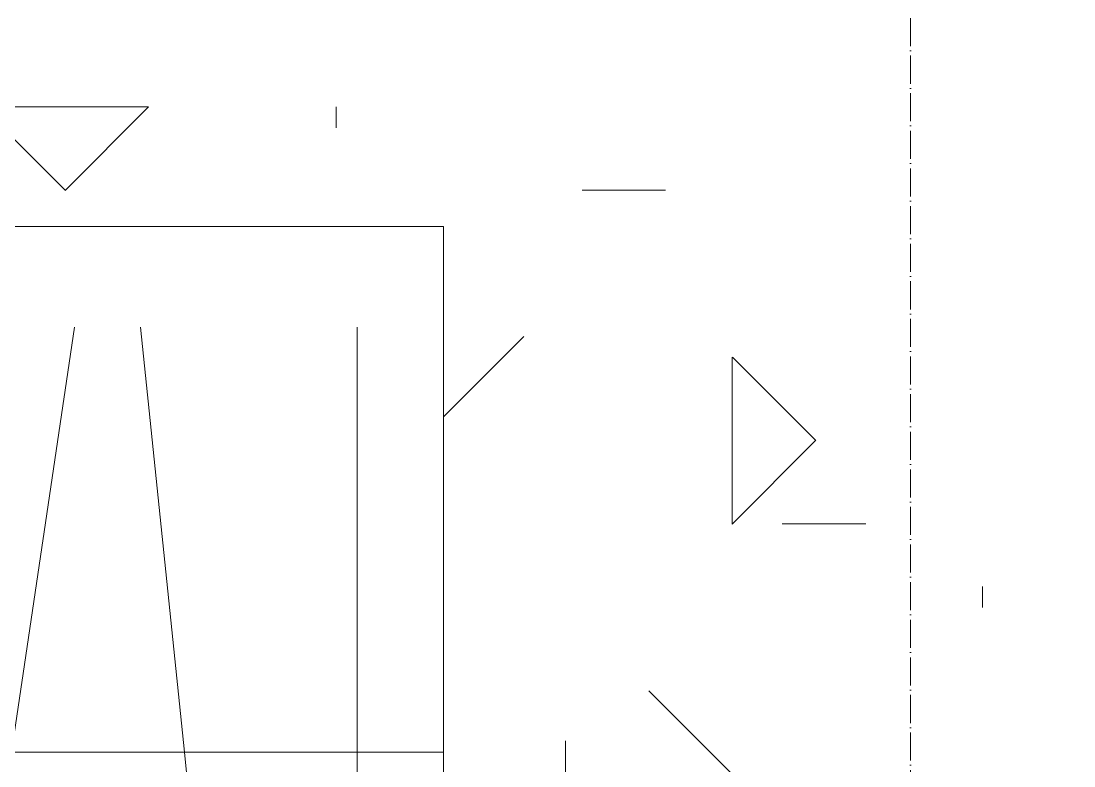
# Model space of a CAD drawing. Header units: millimetres. Extents: x -3455 to 18297, y -4324 to 8916.
# Drawn here: x 15519.3 to 15970.2, y 3468.8 to 3787.7 of the extents above; entities that cross this region are included whole.
import ezdxf

# ---------------------------------------------------------------- set-up
doc = ezdxf.new("R2010")
doc.units = ezdxf.units.MM
doc.linetypes.add('Осевая 12-2-2', pattern=[16, 12, -2, 0, -2])
for name, color, linetype, lineweight in [('A-DETL-GENF', 9, 'Continuous', 13), ('A-WALL-PATT', 8, 'Continuous', 13), ('I-FURN', 9, 'Continuous', 13), ('S-GRID', 8, 'Continuous', 13), ('АР_подложка', 8, 'Continuous', 13)]:
    doc.layers.add(name, color=color, linetype=linetype, lineweight=lineweight)
pattern_1 = [(0, (0, 0), (571.5, 571.5), [71.437, -500.062]), (90, (0, 0), (-571.5, 571.5), [71.437, -500.062]), (135, (71.44, 0), (-571.501, 0), [101.028, -707.195]), (0, (71.44, 321.47), (571.5, 571.5), [71.437, -500.062]), (45, (107.16, 285.75), (0, 571.501), [50.514, -757.709]), (135, (107.16, 285.75), (-571.501, 0), [50.514, -757.709]), (0, (285.75, 464.34), (571.5, 571.5), [101.028, -470.472]), (45, (285.75, 464.34), (0, 571.501), [71.437, -736.786]), (135, (386.78, 464.34), (-571.501, 0), [71.437, -736.786]), (90, (392.9, 142.9), (-571.5, 571.5), [71.437, -500.062]), (45, (392.9, 142.88), (0, 571.501), [50.514, -757.709]), (135, (428.62, 178.6), (-571.501, 0), [50.514, -757.709]), (0, (71.44, 142.9), (571.5, 571.5), [35.719, -478.631]), (0, (500.06, 285.75), (571.5, 571.5), [35.719, -478.631]), (90, (321.47, 357.2), (-571.5, 571.5), [35.719, -478.631]), (135, (392.9, 35.7), (-571.501, 0), [50.514, -757.709]), (135, (142.88, 428.62), (-571.501, 0), [50.514, -757.709]), (45, (267.9, 187.52), (0, 571.501), [50.514, -757.709]), (90, (196.45, 71.44), (-571.5, 571.5), [8.93, -562.57]), (90, (223.24, 312.54), (-571.5, 571.5), [8.93, -562.57]), (90, (491.13, 410.77), (-571.5, 571.5), [8.93, -562.57]), (90, (500.06, 107.16), (-571.5, 571.5), [8.93, -562.57])]

# ---------------------------------------------------------------- blocks, each defined once
blk = doc.blocks.new('INT 18 Шкаф - INT 18 Шкаф-2842383-Планировочное решение')
at = {"layer": 'A-DETL-GENF'}
for p, q in [((-888, -307), (-888, 57)), ((-814, -125), (-832.82, 57)), ((-925, -125), (-555, -125)), ((-814, -125), (-795.18, -307)), ((-767, -307), (-740, -125))]:
    blk.add_line(p, q, dxfattribs=at)
at = {"layer": 'I-FURN', "color": 39}
for p in [(-925, 80), (925, -350)]:
    blk.add_line(p, (-925, -350), dxfattribs=at)
blk = doc.blocks.new('АР_Баня_план')
at = {"layer": 'A-WALL-PATT', "lineweight": 9}
h = blk.add_hatch(dxfattribs=at)
h.set_pattern_fill('FP_1', color=256, style=0, pattern_type=2)
h.set_pattern_definition(pattern_1)
h.paths.add_polyline_path([(17868.19, 4872.64), (18268.19, 4872.64), (18268.19, 6572.64), (17868.19, 6572.64), (17868.19, 5000.22)])
h.paths.add_polyline_path([(17868.19, 8372.64), (18268.19, 8372.64), (18268.19, 9122.64), (17868.19, 9122.64), (17868.19, 8522.64)])
h.paths.add_polyline_path([(17868.19, 10122.64), (18268.19, 10122.64), (18268.19, 11472.64), (17868.19, 11472.64), (17868.19, 10124.44)])
h = blk.add_hatch(dxfattribs=at)
h.set_pattern_fill('FP_1', color=256, style=0, pattern_type=2)
h.set_pattern_definition(pattern_1)
h.paths.add_polyline_path([(17868.19, 8372.64), (17868.19, 8522.64), (14468.19, 8522.64), (14468.19, 8372.64), (17592.87, 8372.64)])
h.paths.add_polyline_path([(13568.19, 8372.64), (13568.19, 8522.64), (12868.19, 8522.64), (12868.19, 8372.64), (13448.19, 8372.64)])
h = blk.add_hatch(dxfattribs=at)
h.set_pattern_fill('FP_2', color=256, style=0, pattern_type=2)
h.set_pattern_definition([(0, (0, 0), (571.5, 571.5), [71.437, -500.062]), (90, (0, 0), (-571.5, 571.5), [71.437, -500.062]), (135, (71.44, 0), (-571.501, 0), [101.028, -707.195]), (0, (71.44, 321.47), (571.5, 571.5), [71.437, -500.062]), (45, (107.16, 285.75), (0, 571.501), [50.514, -757.709]), (135, (107.16, 285.75), (-571.501, 0), [50.514, -757.709]), (0, (285.75, 464.34), (571.5, 571.5), [101.028, -470.472]), (45, (285.75, 464.34), (0, 571.501), [71.437, -736.786]), (135, (386.78, 464.34), (-571.501, 0), [71.438, -736.786]), (90, (392.9, 142.9), (-571.5, 571.5), [71.437, -500.062]), (45, (392.9, 142.88), (0, 571.501), [50.514, -757.709]), (135, (428.62, 178.6), (-571.501, 0), [50.514, -757.709]), (0, (71.44, 142.9), (571.5, 571.5), [35.719, -478.631]), (0, (500.06, 285.75), (571.5, 571.5), [35.719, -478.631]), (90, (321.47, 357.2), (-571.5, 571.5), [35.719, -478.631]), (135, (392.9, 35.7), (-571.501, 0), [50.514, -757.709]), (135, (142.88, 428.62), (-571.501, 0), [50.514, -757.709]), (45, (267.9, 187.52), (0, 571.501), [50.514, -757.709]), (90, (196.45, 71.44), (-571.5, 571.5), [8.93, -562.57]), (90, (223.24, 312.54), (-571.5, 571.5), [8.93, -562.57]), (90, (491.13, 410.77), (-571.5, 571.5), [8.93, -562.57]), (90, (500.06, 107.16), (-571.5, 571.5), [8.93, -562.57])])
h.paths.add_polyline_path([(18268.19, 6572.64), (18268.19, 7072.64), (17868.19, 7072.64), (17868.19, 6572.64), (18217.23, 6572.64)])
h.paths.add_polyline_path([(17868.19, 7872.64), (18268.19, 7872.64), (18268.19, 8372.64), (17868.19, 8372.64), (17868.19, 7942.64)])
at = {"layer": 'S-GRID', "linetype": 'Осевая 12-2-2'}
blk.add_line((18068.19, 11472.64), (18068.19, 1288.7), dxfattribs=at)
at = {"layer": 'I-FURN', "color": 39, "rotation": 180}
blk.add_blockref('INT 18 Шкаф - INT 18 Шкаф-2842383-Планировочное решение', (16943.19, 8022.64), dxfattribs=at)

msp = doc.modelspace()

# ---------------------------------------------------------------- block references
at = {"layer": 'АР_подложка'}
msp.add_blockref('АР_Баня_план', (-2168, -4673), dxfattribs=at)

doc.saveas('drawing.dxf')
